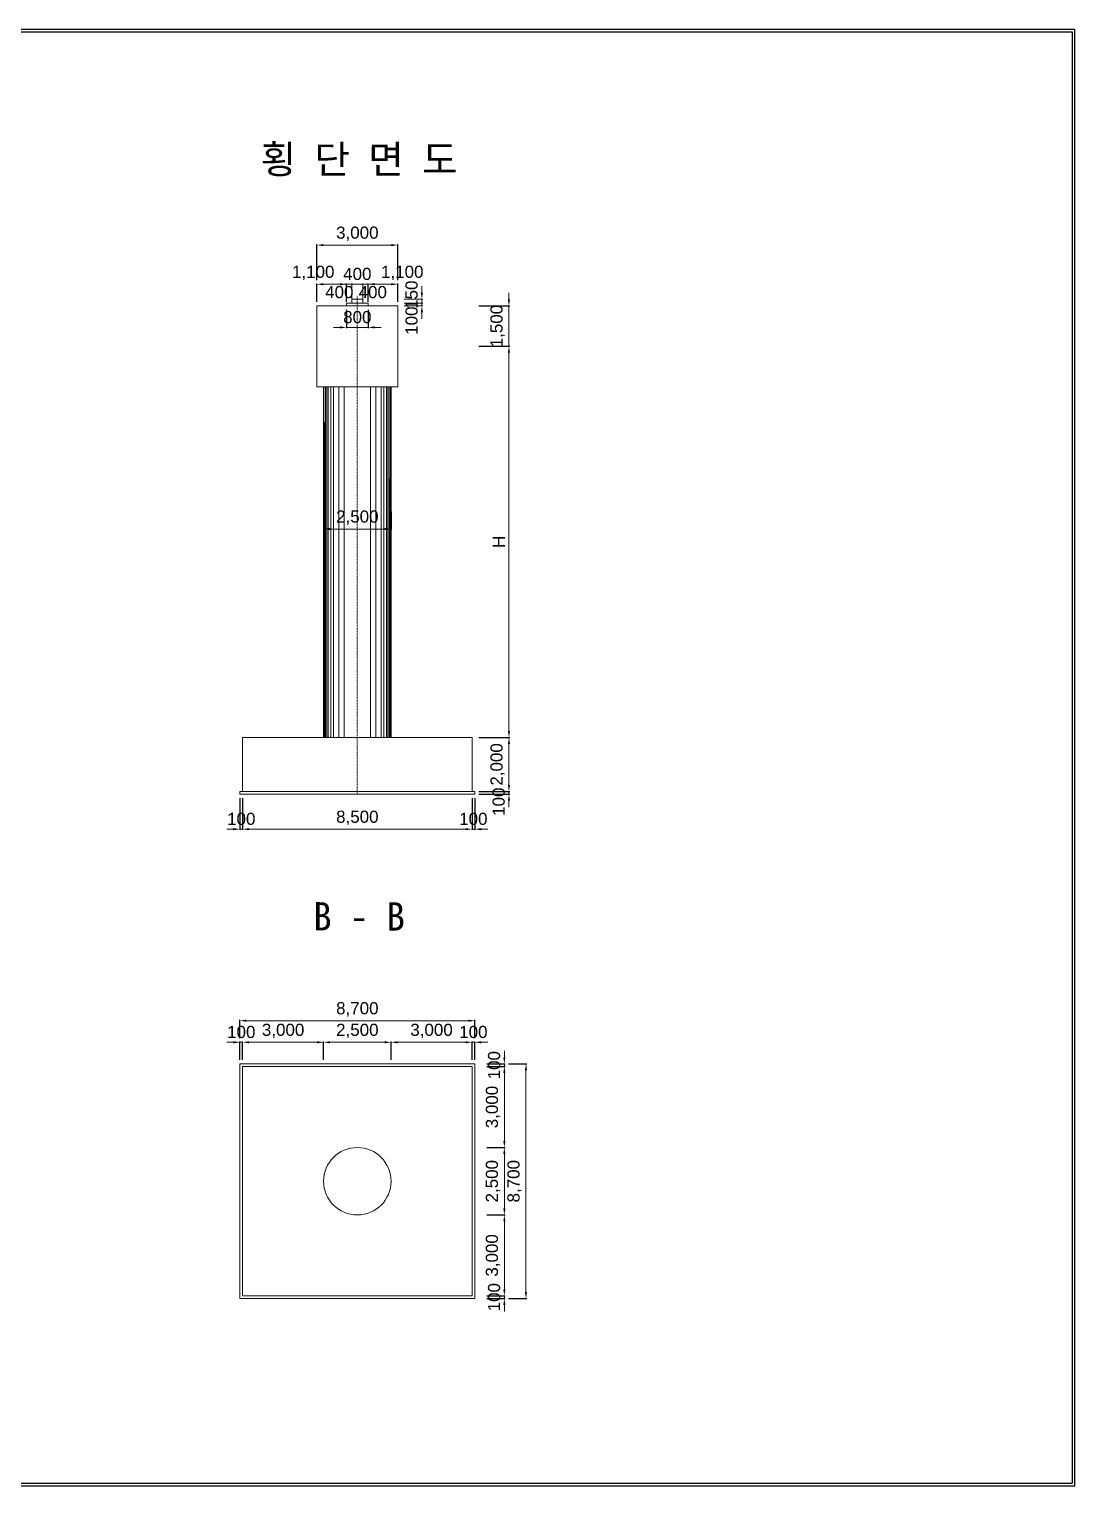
# Model space of a CAD drawing. Header units: metres. Extents: x 203254 to 280754, y 162515 to 216515.
# Drawn here: x 242004 to 280754, y 162515 to 216515 of the extents above; entities that cross this region are included whole.
import ezdxf
from ezdxf.enums import TextEntityAlignment as Align

# ---------------------------------------------------------------- set-up
doc = ezdxf.new("R2010")
doc.units = ezdxf.units.M
doc.header["$MEASUREMENT"] = 0
doc.linetypes.add('DGN Style 3', pattern=[0.059074, 0.042196, -0.016878])
doc.layers.get('Defpoints').update_dxf_attribs({"lineweight": 0})
for name, color, linetype, lineweight in [('A-DIM01', 1, 'Continuous', 0), ('Adojoint Line', 1, 'Continuous', 0), ('Concrete', 4, 'Continuous', 0), ('Shoe', 5, 'Continuous', 0), ('Text', 3, 'Continuous', 0)]:
    doc.layers.add(name, color=color, linetype=linetype, lineweight=lineweight)
doc.styles.get("Standard").update_dxf_attribs({"font": '', "height": 5})
doc.styles.add('style2', font='arial.ttf')
doc.styles.add('돋움', font='')
doc.styles.get('Standard').set_extended_font_data('GulimChe')
doc.styles.get('돋움').set_extended_font_data('Dotum')
doc.dimstyles.new('DIM01', dxfattribs={"dimtxt": 3.5, "dimasz": 0.8, "dimexe": 2, "dimexo": 10, "dimgap": 1.25, "dimtad": 1, "dimdec": 0, "dimzin": 0, "dimtxsty": '돋움', "dimcen": 0.09, "dimclrd": 1, "dimclre": 1, "dimclrt": 256, "dimadec": 0, "dimazin": 0, "dimtfac": 0.072, "dimtdec": 0, "dimtix": 1, "dimtmove": 2, "dimatfit": 3, "dimfxl": 1, "dimtolj": 1, "dimtzin": 0, "dimlwd": -1, "dimarcsym": 0})

# ---------------------------------------------------------------- blocks, each defined once
blk = doc.blocks.new('*D160')
at = {"layer": 'A-DIM01', "color": 1, "lineweight": -2}
for p, q in [((252665, 206408), (252665, 207089)), ((253765, 206408), (253765, 207089))]:
    blk.add_line(p, q, dxfattribs=at)
at = {"layer": 'A-DIM01', "color": 1}
blk.add_line((253525, 207059), (252905, 207059), dxfattribs=at)
for points in [[(252905, 207099), (252905, 207019), (252665, 207059)], [(253525, 207099), (253525, 207019), (253765, 207059)]]:
    blk.add_solid(points, dxfattribs=at)
at = {"layer": 'Defpoints', "color": 0}
for p in [(252665, 207059), (252665, 206258), (253765, 206258)]:
    blk.add_point(p, dxfattribs=at)
at = {"layer": 'A-DIM01', "color": 7, "insert": (252530, 207479), "char_height": 450, "attachment_point": 5, "style": 'style2'}
blk.add_mtext('\\A1;1,100', dxfattribs=at)
blk = doc.blocks.new('*D162')
at = {"layer": 'A-DIM01', "color": 1, "lineweight": -2}
for p, q in [((252665, 207209), (252665, 208539)), ((255665, 207210), (255665, 208539))]:
    blk.add_line(p, q, dxfattribs=at)
at = {"layer": 'A-DIM01', "color": 1}
blk.add_line((255425, 208509), (252905, 208509), dxfattribs=at)
for points in [[(252905, 208549), (252905, 208469), (252665, 208509)], [(255425, 208549), (255425, 208469), (255665, 208509)]]:
    blk.add_solid(points, dxfattribs=at)
at = {"layer": 'Defpoints', "color": 0}
for p in [(252665, 208509), (252665, 207059), (255665, 207060)]:
    blk.add_point(p, dxfattribs=at)
at = {"layer": 'A-DIM01', "color": 7, "insert": (254165, 208930), "char_height": 450, "attachment_point": 5, "style": 'style2'}
blk.add_mtext('\\A1;3,000', dxfattribs=at)
blk = doc.blocks.new('*D164')
at = {"layer": 'A-DIM01', "color": 1, "lineweight": -2}
for p, q in [((253765, 206108), (253765, 205428)), ((254565, 206108), (254565, 205428))]:
    blk.add_line(p, q, dxfattribs=at)
at = {"layer": 'A-DIM01', "color": 1}
for p, q in [((253525, 205458), (253285, 205458)), ((253765, 205458), (254565, 205458)), ((254805, 205458), (255045, 205458))]:
    blk.add_line(p, q, dxfattribs=at)
for points in [[(253525, 205498), (253525, 205418), (253765, 205458)], [(254805, 205498), (254805, 205418), (254565, 205458)]]:
    blk.add_solid(points, dxfattribs=at)
at = {"layer": 'Defpoints', "color": 0}
for p in [(253765, 206258), (254565, 206258), (254565, 205458)]:
    blk.add_point(p, dxfattribs=at)
at = {"layer": 'A-DIM01', "color": 7, "insert": (254165, 205838), "char_height": 450, "attachment_point": 5, "style": 'style2'}
blk.add_mtext('\\A1;800', dxfattribs=at)
blk = doc.blocks.new('*D166')
at = {"layer": 'A-DIM01', "color": 1, "lineweight": -2}
for p, q in [((254565, 206408), (254565, 207089)), ((255665, 206408), (255665, 207089))]:
    blk.add_line(p, q, dxfattribs=at)
at = {"layer": 'A-DIM01', "color": 1}
blk.add_line((255425, 207059), (254805, 207059), dxfattribs=at)
for points in [[(254805, 207099), (254805, 207019), (254565, 207059)], [(255425, 207099), (255425, 207019), (255665, 207059)]]:
    blk.add_solid(points, dxfattribs=at)
at = {"layer": 'Defpoints', "color": 0}
for p in [(254565, 207059), (254565, 206258), (255665, 206258)]:
    blk.add_point(p, dxfattribs=at)
at = {"layer": 'A-DIM01', "color": 7, "insert": (255830, 207479), "char_height": 450, "attachment_point": 5, "style": 'style2'}
blk.add_mtext('\\A1;1,100', dxfattribs=at)
blk = doc.blocks.new('*D168')
at = {"layer": 'A-DIM01', "color": 1, "lineweight": -2}
for p, q in [((252915, 198636), (252915, 197955)), ((255415, 198636), (255415, 197955))]:
    blk.add_line(p, q, dxfattribs=at)
at = {"layer": 'A-DIM01', "color": 1}
blk.add_line((253155, 197985), (255175, 197985), dxfattribs=at)
for points in [[(253155, 198025), (253155, 197945), (252915, 197985)], [(255175, 198025), (255175, 197945), (255415, 197985)]]:
    blk.add_solid(points, dxfattribs=at)
at = {"layer": 'Defpoints', "color": 0}
for p in [(252915, 198786), (255415, 198786), (255415, 197985)]:
    blk.add_point(p, dxfattribs=at)
at = {"layer": 'A-DIM01', "color": 7, "insert": (254165, 198406), "char_height": 450, "attachment_point": 5, "style": 'style2'}
blk.add_mtext('\\A1;2,500', dxfattribs=at)
blk = doc.blocks.new('*D170')
at = {"layer": 'A-DIM01', "color": 1}
for p, q in [((259783, 206498), (259783, 206738)), ((259783, 204758), (259783, 206258)), ((259783, 204518), (259783, 204278))]:
    blk.add_line(p, q, dxfattribs=at)
at = {"layer": 'A-DIM01', "color": 1, "lineweight": -2}
for p, q in [((258665, 206258), (259813, 206258)), ((258665, 204758), (259813, 204758))]:
    blk.add_line(p, q, dxfattribs=at)
at = {"layer": 'A-DIM01', "color": 1}
for points in [[(259743, 206498), (259823, 206498), (259783, 206258)], [(259743, 204518), (259823, 204518), (259783, 204758)]]:
    blk.add_solid(points, dxfattribs=at)
at = {"layer": 'Defpoints', "color": 0}
for p in [(258515, 206258), (259783, 206258), (258515, 204758)]:
    blk.add_point(p, dxfattribs=at)
at = {"layer": 'A-DIM01', "color": 7, "insert": (259363, 205508), "char_height": 450, "attachment_point": 5, "rotation": 90, "style": 'style2'}
blk.add_mtext('\\A1;1,500', dxfattribs=at)
blk = doc.blocks.new('*D172')
at = {"layer": 'A-DIM01', "color": 1, "lineweight": -2}
for p, q in [((259133, 204758), (259814, 204758)), ((258665, 190258), (259814, 190258))]:
    blk.add_line(p, q, dxfattribs=at)
at = {"layer": 'A-DIM01', "color": 1}
blk.add_line((259784, 190498), (259784, 204518), dxfattribs=at)
for points in [[(259744, 204518), (259824, 204518), (259784, 204758)], [(259744, 190498), (259824, 190498), (259784, 190258)]]:
    blk.add_solid(points, dxfattribs=at)
at = {"layer": 'Defpoints', "color": 0}
for p in [(258983, 204758), (259784, 204758), (258515, 190258)]:
    blk.add_point(p, dxfattribs=at)
at = {"layer": 'A-DIM01', "color": 7, "insert": (259409, 197508), "char_height": 450, "attachment_point": 5, "rotation": 90, "style": 'style2'}
blk.add_mtext('\\A1;H', dxfattribs=at)
blk = doc.blocks.new('*D174')
at = {"layer": 'A-DIM01', "color": 1, "lineweight": -2}
for p, q in [((258665, 190258), (259814, 190258)), ((258665, 188258), (259814, 188258))]:
    blk.add_line(p, q, dxfattribs=at)
at = {"layer": 'A-DIM01', "color": 1}
blk.add_line((259784, 188498), (259784, 190018), dxfattribs=at)
for points in [[(259744, 190018), (259824, 190018), (259784, 190258)], [(259744, 188498), (259824, 188498), (259784, 188258)]]:
    blk.add_solid(points, dxfattribs=at)
at = {"layer": 'Defpoints', "color": 0}
for p in [(258515, 190258), (259784, 190258), (258515, 188258)]:
    blk.add_point(p, dxfattribs=at)
at = {"layer": 'A-DIM01', "color": 7, "insert": (259364, 189258), "char_height": 450, "attachment_point": 5, "rotation": 90, "style": 'style2'}
blk.add_mtext('\\A1;2,000', dxfattribs=at)
blk = doc.blocks.new('*D176')
at = {"layer": 'A-DIM01', "color": 1}
for p, q in [((259784, 188498), (259784, 188738)), ((259784, 188158), (259784, 188258)), ((259784, 187918), (259784, 187678))]:
    blk.add_line(p, q, dxfattribs=at)
at = {"layer": 'A-DIM01', "color": 1, "lineweight": -2}
for p, q in [((258665, 188258), (259814, 188258)), ((258665, 188158), (259814, 188158))]:
    blk.add_line(p, q, dxfattribs=at)
at = {"layer": 'A-DIM01', "color": 1}
for points in [[(259744, 188498), (259824, 188498), (259784, 188258)], [(259744, 187918), (259824, 187918), (259784, 188158)]]:
    blk.add_solid(points, dxfattribs=at)
at = {"layer": 'Defpoints', "color": 0}
for p in [(258515, 188258), (258515, 188158), (259784, 188258)]:
    blk.add_point(p, dxfattribs=at)
at = {"layer": 'A-DIM01', "color": 7, "insert": (259404, 187876), "char_height": 450, "attachment_point": 5, "rotation": 90, "style": 'style2'}
blk.add_mtext('\\A1;100', dxfattribs=at)
blk = doc.blocks.new('*D178')
at = {"layer": 'A-DIM01', "color": 1, "lineweight": -2}
for p, q in [((249815, 188008), (249815, 186828)), ((249915, 188008), (249915, 186828))]:
    blk.add_line(p, q, dxfattribs=at)
at = {"layer": 'A-DIM01', "color": 1}
for p, q in [((249575, 186858), (249335, 186858)), ((249815, 186858), (249915, 186858)), ((250155, 186858), (250395, 186858))]:
    blk.add_line(p, q, dxfattribs=at)
for points in [[(249575, 186898), (249575, 186818), (249815, 186858)], [(250155, 186898), (250155, 186818), (249915, 186858)]]:
    blk.add_solid(points, dxfattribs=at)
at = {"layer": 'Defpoints', "color": 0}
for p in [(249815, 188158), (249915, 188158), (249915, 186858)]:
    blk.add_point(p, dxfattribs=at)
at = {"layer": 'A-DIM01', "color": 7, "insert": (249865, 187238), "char_height": 450, "attachment_point": 5, "style": 'style2'}
blk.add_mtext('\\A1;100', dxfattribs=at)
blk = doc.blocks.new('*D180')
at = {"layer": 'A-DIM01', "color": 1, "lineweight": -2}
for p, q in [((258415, 188008), (258415, 186828)), ((258515, 188008), (258515, 186828))]:
    blk.add_line(p, q, dxfattribs=at)
at = {"layer": 'A-DIM01', "color": 1}
for p, q in [((258175, 186858), (257935, 186858)), ((258415, 186858), (258515, 186858)), ((258755, 186858), (258995, 186858))]:
    blk.add_line(p, q, dxfattribs=at)
for points in [[(258175, 186898), (258175, 186818), (258415, 186858)], [(258755, 186898), (258755, 186818), (258515, 186858)]]:
    blk.add_solid(points, dxfattribs=at)
at = {"layer": 'Defpoints', "color": 0}
for p in [(258415, 188158), (258515, 188158), (258515, 186858)]:
    blk.add_point(p, dxfattribs=at)
at = {"layer": 'A-DIM01', "color": 7, "insert": (258465, 187238), "char_height": 450, "attachment_point": 5, "style": 'style2'}
blk.add_mtext('\\A1;100', dxfattribs=at)
blk = doc.blocks.new('*D182')
at = {"layer": 'A-DIM01', "color": 1, "lineweight": -2}
for p, q in [((249915, 188008), (249915, 186828)), ((258415, 188008), (258415, 186828))]:
    blk.add_line(p, q, dxfattribs=at)
at = {"layer": 'A-DIM01', "color": 1}
blk.add_line((250155, 186858), (258175, 186858), dxfattribs=at)
for points in [[(250155, 186898), (250155, 186818), (249915, 186858)], [(258175, 186898), (258175, 186818), (258415, 186858)]]:
    blk.add_solid(points, dxfattribs=at)
at = {"layer": 'Defpoints', "color": 0}
for p in [(249915, 188158), (258415, 188158), (258415, 186858)]:
    blk.add_point(p, dxfattribs=at)
at = {"layer": 'A-DIM01', "color": 7, "insert": (254165, 187278), "char_height": 450, "attachment_point": 5, "style": 'style2'}
blk.add_mtext('\\A1;8,500', dxfattribs=at)
blk = doc.blocks.new('*D208')
at = {"layer": 'A-DIM01', "color": 1}
for p, q in [((249575, 178959), (249335, 178959)), ((249915, 178959), (249815, 178959)), ((250155, 178959), (250395, 178959))]:
    blk.add_line(p, q, dxfattribs=at)
at = {"layer": 'A-DIM01', "color": 1, "lineweight": -2}
for p, q in [((249815, 178308), (249815, 178989)), ((249915, 178309), (249915, 178989))]:
    blk.add_line(p, q, dxfattribs=at)
at = {"layer": 'A-DIM01', "color": 1}
for points in [[(249575, 178999), (249575, 178919), (249815, 178959)], [(250155, 178999), (250155, 178919), (249915, 178959)]]:
    blk.add_solid(points, dxfattribs=at)
at = {"layer": 'Defpoints', "color": 0}
for p in [(249815, 178959), (249815, 178158), (249915, 178159)]:
    blk.add_point(p, dxfattribs=at)
at = {"layer": 'A-DIM01', "color": 7, "insert": (249865, 179338), "char_height": 450, "attachment_point": 5, "style": 'style2'}
blk.add_mtext('\\A1;100', dxfattribs=at)
blk = doc.blocks.new('*D210')
at = {"layer": 'A-DIM01', "color": 1}
for p, q in [((258175, 178958), (257935, 178958)), ((258515, 178958), (258415, 178958)), ((258755, 178958), (258995, 178958))]:
    blk.add_line(p, q, dxfattribs=at)
at = {"layer": 'A-DIM01', "color": 1, "lineweight": -2}
for p, q in [((258415, 178308), (258415, 178988)), ((258515, 178308), (258515, 178988))]:
    blk.add_line(p, q, dxfattribs=at)
at = {"layer": 'A-DIM01', "color": 1}
for points in [[(258175, 178998), (258175, 178918), (258415, 178958)], [(258755, 178998), (258755, 178918), (258515, 178958)]]:
    blk.add_solid(points, dxfattribs=at)
at = {"layer": 'Defpoints', "color": 0}
for p in [(258415, 178958), (258415, 178158), (258515, 178158)]:
    blk.add_point(p, dxfattribs=at)
at = {"layer": 'A-DIM01', "color": 7, "insert": (258465, 179338), "char_height": 450, "attachment_point": 5, "style": 'style2'}
blk.add_mtext('\\A1;100', dxfattribs=at)
blk = doc.blocks.new('*D212')
at = {"layer": 'A-DIM01', "color": 1, "lineweight": -2}
for p, q in [((249915, 178309), (249915, 178989)), ((252915, 178308), (252915, 178989))]:
    blk.add_line(p, q, dxfattribs=at)
at = {"layer": 'A-DIM01', "color": 1}
blk.add_line((252675, 178959), (250155, 178959), dxfattribs=at)
for points in [[(250155, 178999), (250155, 178919), (249915, 178959)], [(252675, 178999), (252675, 178919), (252915, 178959)]]:
    blk.add_solid(points, dxfattribs=at)
at = {"layer": 'Defpoints', "color": 0}
for p in [(249915, 178959), (249915, 178159), (252915, 178158)]:
    blk.add_point(p, dxfattribs=at)
at = {"layer": 'A-DIM01', "color": 7, "insert": (251415, 179380), "char_height": 450, "attachment_point": 5, "style": 'style2'}
blk.add_mtext('\\A1;3,000', dxfattribs=at)
blk = doc.blocks.new('*D214')
at = {"layer": 'A-DIM01', "color": 1, "lineweight": -2}
for p, q in [((249815, 179109), (249815, 179789)), ((258515, 179108), (258515, 179789))]:
    blk.add_line(p, q, dxfattribs=at)
at = {"layer": 'A-DIM01', "color": 1}
blk.add_line((258275, 179759), (250055, 179759), dxfattribs=at)
for points in [[(250055, 179799), (250055, 179719), (249815, 179759)], [(258275, 179799), (258275, 179719), (258515, 179759)]]:
    blk.add_solid(points, dxfattribs=at)
at = {"layer": 'Defpoints', "color": 0}
for p in [(249815, 179759), (249815, 178959), (258515, 178958)]:
    blk.add_point(p, dxfattribs=at)
at = {"layer": 'A-DIM01', "color": 7, "insert": (254165, 180180), "char_height": 450, "attachment_point": 5, "style": 'style2'}
blk.add_mtext('\\A1;8,700', dxfattribs=at)
blk = doc.blocks.new('*D216')
at = {"layer": 'A-DIM01', "color": 1, "lineweight": -2}
for p, q in [((252915, 178308), (252915, 178989)), ((255415, 178308), (255415, 178989))]:
    blk.add_line(p, q, dxfattribs=at)
at = {"layer": 'A-DIM01', "color": 1}
blk.add_line((255175, 178959), (253155, 178959), dxfattribs=at)
for points in [[(253155, 178999), (253155, 178919), (252915, 178959)], [(255175, 178999), (255175, 178919), (255415, 178959)]]:
    blk.add_solid(points, dxfattribs=at)
at = {"layer": 'Defpoints', "color": 0}
for p in [(252915, 178959), (252915, 178158), (255415, 178158)]:
    blk.add_point(p, dxfattribs=at)
at = {"layer": 'A-DIM01', "color": 7, "insert": (254165, 179379), "char_height": 450, "attachment_point": 5, "style": 'style2'}
blk.add_mtext('\\A1;2,500', dxfattribs=at)
blk = doc.blocks.new('*D218')
at = {"layer": 'A-DIM01', "color": 1, "lineweight": -2}
for p, q in [((255415, 178308), (255415, 178989)), ((258415, 178308), (258415, 178989))]:
    blk.add_line(p, q, dxfattribs=at)
at = {"layer": 'A-DIM01', "color": 1}
blk.add_line((258175, 178959), (255655, 178959), dxfattribs=at)
for points in [[(255655, 178999), (255655, 178919), (255415, 178959)], [(258175, 178999), (258175, 178919), (258415, 178959)]]:
    blk.add_solid(points, dxfattribs=at)
at = {"layer": 'Defpoints', "color": 0}
for p in [(255415, 178959), (255415, 178158), (258415, 178158)]:
    blk.add_point(p, dxfattribs=at)
at = {"layer": 'A-DIM01', "color": 7, "insert": (256915, 179379), "char_height": 450, "attachment_point": 5, "style": 'style2'}
blk.add_mtext('\\A1;3,000', dxfattribs=at)
blk = doc.blocks.new('*D220')
at = {"layer": 'A-DIM01', "color": 1}
for p, q in [((259614, 178398), (259614, 178638)), ((259614, 178058), (259614, 178158)), ((259614, 177818), (259614, 177578))]:
    blk.add_line(p, q, dxfattribs=at)
at = {"layer": 'A-DIM01', "color": 1, "lineweight": -2}
for p, q in [((258963, 178158), (259644, 178158)), ((258964, 178058), (259644, 178058))]:
    blk.add_line(p, q, dxfattribs=at)
at = {"layer": 'A-DIM01', "color": 1}
for points in [[(259574, 178398), (259654, 178398), (259614, 178158)], [(259574, 177818), (259654, 177818), (259614, 178058)]]:
    blk.add_solid(points, dxfattribs=at)
at = {"layer": 'Defpoints', "color": 0}
for p in [(258813, 178158), (258814, 178058), (259614, 178158)]:
    blk.add_point(p, dxfattribs=at)
at = {"layer": 'A-DIM01', "color": 7, "insert": (259234, 178108), "char_height": 450, "attachment_point": 5, "rotation": 90, "style": 'style2'}
blk.add_mtext('\\A1;100', dxfattribs=at)
blk = doc.blocks.new('*D222')
at = {"layer": 'A-DIM01', "color": 1}
for p, q in [((259613, 169798), (259613, 170038)), ((259613, 169458), (259613, 169558)), ((259613, 169218), (259613, 168978))]:
    blk.add_line(p, q, dxfattribs=at)
at = {"layer": 'A-DIM01', "color": 1, "lineweight": -2}
for p, q in [((258963, 169558), (259643, 169558)), ((258963, 169458), (259643, 169458))]:
    blk.add_line(p, q, dxfattribs=at)
at = {"layer": 'A-DIM01', "color": 1}
for points in [[(259573, 169798), (259653, 169798), (259613, 169558)], [(259573, 169218), (259653, 169218), (259613, 169458)]]:
    blk.add_solid(points, dxfattribs=at)
at = {"layer": 'Defpoints', "color": 0}
for p in [(258813, 169558), (258813, 169458), (259613, 169558)]:
    blk.add_point(p, dxfattribs=at)
at = {"layer": 'A-DIM01', "color": 7, "insert": (259234, 169508), "char_height": 450, "attachment_point": 5, "rotation": 90, "style": 'style2'}
blk.add_mtext('\\A1;100', dxfattribs=at)
blk = doc.blocks.new('*D224')
at = {"layer": 'A-DIM01', "color": 1, "lineweight": -2}
for p, q in [((258964, 178058), (259644, 178058)), ((258963, 175058), (259644, 175058))]:
    blk.add_line(p, q, dxfattribs=at)
at = {"layer": 'A-DIM01', "color": 1}
blk.add_line((259614, 175298), (259614, 177818), dxfattribs=at)
for points in [[(259574, 177818), (259654, 177818), (259614, 178058)], [(259574, 175298), (259654, 175298), (259614, 175058)]]:
    blk.add_solid(points, dxfattribs=at)
at = {"layer": 'Defpoints', "color": 0}
for p in [(258814, 178058), (259614, 178058), (258813, 175058)]:
    blk.add_point(p, dxfattribs=at)
at = {"layer": 'A-DIM01', "color": 7, "insert": (259194, 176558), "char_height": 450, "attachment_point": 5, "rotation": 90, "style": 'style2'}
blk.add_mtext('\\A1;3,000', dxfattribs=at)
blk = doc.blocks.new('*D226')
at = {"layer": 'A-DIM01', "color": 1, "lineweight": -2}
for p, q in [((259764, 178158), (260444, 178158)), ((259763, 169458), (260444, 169458))]:
    blk.add_line(p, q, dxfattribs=at)
at = {"layer": 'A-DIM01', "color": 1}
blk.add_line((260414, 169698), (260414, 177918), dxfattribs=at)
for points in [[(260374, 177918), (260454, 177918), (260414, 178158)], [(260374, 169698), (260454, 169698), (260414, 169458)]]:
    blk.add_solid(points, dxfattribs=at)
at = {"layer": 'Defpoints', "color": 0}
for p in [(259614, 178158), (260414, 178158), (259613, 169458)]:
    blk.add_point(p, dxfattribs=at)
at = {"layer": 'A-DIM01', "color": 7, "insert": (259994, 173808), "char_height": 450, "attachment_point": 5, "rotation": 90, "style": 'style2'}
blk.add_mtext('\\A1;8,700', dxfattribs=at)
blk = doc.blocks.new('*D228')
at = {"layer": 'A-DIM01', "color": 1, "lineweight": -2}
for p, q in [((258963, 175058), (259644, 175058)), ((258963, 172558), (259644, 172558))]:
    blk.add_line(p, q, dxfattribs=at)
at = {"layer": 'A-DIM01', "color": 1}
blk.add_line((259614, 172798), (259614, 174818), dxfattribs=at)
for points in [[(259574, 174818), (259654, 174818), (259614, 175058)], [(259574, 172798), (259654, 172798), (259614, 172558)]]:
    blk.add_solid(points, dxfattribs=at)
at = {"layer": 'Defpoints', "color": 0}
for p in [(258813, 175058), (259614, 175058), (258813, 172558)]:
    blk.add_point(p, dxfattribs=at)
at = {"layer": 'A-DIM01', "color": 7, "insert": (259193, 173808), "char_height": 450, "attachment_point": 5, "rotation": 90, "style": 'style2'}
blk.add_mtext('\\A1;2,500', dxfattribs=at)
blk = doc.blocks.new('*D230')
at = {"layer": 'A-DIM01', "color": 1, "lineweight": -2}
for p, q in [((258963, 172558), (259644, 172558)), ((258963, 169558), (259644, 169558))]:
    blk.add_line(p, q, dxfattribs=at)
at = {"layer": 'A-DIM01', "color": 1}
blk.add_line((259614, 169798), (259614, 172318), dxfattribs=at)
for points in [[(259574, 172318), (259654, 172318), (259614, 172558)], [(259574, 169798), (259654, 169798), (259614, 169558)]]:
    blk.add_solid(points, dxfattribs=at)
at = {"layer": 'Defpoints', "color": 0}
for p in [(258813, 172558), (259614, 172558), (258813, 169558)]:
    blk.add_point(p, dxfattribs=at)
at = {"layer": 'A-DIM01', "color": 7, "insert": (259193, 171058), "char_height": 450, "attachment_point": 5, "rotation": 90, "style": 'style2'}
blk.add_mtext('\\A1;3,000', dxfattribs=at)

msp = doc.modelspace()

# ---------------------------------------------------------------- linework, layer by layer
for p, q in [((203253.84138, 216515.13643), (280753.84138, 216515.13643)), ((203353.84138, 216415.13643), (280653.84138, 216415.13643)), ((280653.84138, 216415.13643), (280653.84138, 162615.13643)), ((280753.84138, 162515.13643), (280753.84138, 216515.13643)), ((203353.84138, 162615.13643), (280653.84138, 162615.13643)), ((203253.84138, 162515.13643), (280753.84138, 162515.13643))]:
    msp.add_line(p, q)
at = {"layer": 'A-DIM01', "color": 1}
for p, q in [((253724.82879, 207058.65245), (253484.82879, 207058.65245)), ((254564.82879, 207058.65245), (253764.82879, 207058.65245)), ((253964.82879, 206508.02431), (253964.82879, 207088.65245)), ((254364.82879, 206508.02431), (254364.82879, 207088.65245)), ((254604.82879, 207058.65245), (254844.82879, 207058.65245)), ((256556.81896, 206748.02431), (256556.81896, 206988.02431)), ((256556.81896, 206598.02431), (256556.81896, 206838.02431)), ((255906.69082, 206508.02431), (256586.81896, 206508.02431)), ((255906.69082, 206358.02431), (256586.81896, 206358.02431)), ((255906.69082, 206358.02431), (256586.81896, 206358.02431)), ((256556.81896, 206358.02431), (256556.81896, 206508.02431)), ((256556.81896, 206258.02431), (256556.81896, 206358.02431)), ((255906.69082, 206258.02431), (256586.81896, 206258.02431)), ((256556.81896, 206118.02431), (256556.81896, 205878.02431)), ((256556.81896, 206018.02431), (256556.81896, 205778.02431))]:
    msp.add_line(p, q, dxfattribs=at)
at = {"layer": 'A-DIM01', "color": 1, "extrusion": (0, 0, -1)}
for points in [[(-254084.82879, 207078.65245), (-254084.82879, 207038.65245), (-253964.82879, 207058.65245)], [(-254244.82879, 207078.65245), (-254244.82879, 207038.65245), (-254364.82879, 207058.65245)], [(-256516.81896, 206748.02431), (-256596.81896, 206748.02431), (-256556.81896, 206508.02431)], [(-256516.81896, 206018.02431), (-256596.81896, 206018.02431), (-256556.81896, 206258.02431)]]:
    msp.add_solid(points, dxfattribs=at)
at = {"layer": 'Adojoint Line', "linetype": 'DGN Style 3', "lineweight": 0}
msp.add_line((254164.82879, 188158.02431), (254164.82879, 206608.02431), dxfattribs=at)
at = {"layer": 'Concrete', "linetype": 'Continuous', "lineweight": 0}
for p, q in [((255663.82879, 206258.02431), (252665.82879, 206258.02431)), ((255663.82879, 206258.02431), (255664.82879, 206258.02431)), ((255664.82879, 206256.02431), (255664.82879, 204548.61519)), ((255664.82879, 204548.61519), (255664.82879, 203258.02431)), ((252914.82879, 203258.02431), (255414.82879, 203258.02431)), ((252919.82879, 203258.02431), (252919.82879, 196655.22434)), ((252924.82879, 196653.76803), (252924.82879, 203258.02431)), ((252929.82879, 203258.02431), (252929.82879, 196806.81326)), ((252979.82879, 203258.02431), (252979.82879, 196617.37662)), ((253029.82879, 190258.02431), (253029.82879, 203258.02431)), ((253079.82879, 203258.02431), (253079.82879, 195942.0067)), ((253179.82879, 190258.02431), (253179.82879, 203258.02431)), ((253279.82879, 203258.02431), (253279.82879, 196425.41325)), ((253479.82879, 190258.02431), (253479.82879, 203258.02431)), ((253679.82879, 203258.02431), (253679.82879, 196372.25192)), ((254649.82879, 203258.02431), (254649.82879, 196372.25192)), ((254849.82879, 190258.02431), (254849.82879, 203258.02431)), ((255049.82879, 203258.02431), (255049.82879, 196425.41325)), ((255149.82879, 190258.02431), (255149.82879, 203258.02431)), ((255249.82879, 203258.02431), (255249.82879, 195942.0067)), ((255299.82879, 190258.02431), (255299.82879, 203258.02431)), ((255349.82879, 203258.02431), (255349.82879, 196617.37662)), ((255399.82879, 203258.02431), (255399.82879, 196806.81326)), ((255404.82879, 196653.76803), (255404.82879, 203258.02431)), ((255409.82879, 203258.02431), (255409.82879, 196655.22434)), ((255663.82879, 203258.02431), (255664.82879, 203258.02431)), ((255664.82879, 203258.02431), (255666.82879, 203258.02431)), ((252954.82879, 199873.34254), (252954.82879, 201945.93568)), ((252954.82879, 195728.15626), (252954.82879, 199873.34254)), ((255374.82879, 195728.15626), (255374.82879, 199873.34254)), ((252919.82879, 196655.22434), (252919.82879, 193355.28131)), ((252924.82879, 190258.02431), (252924.82879, 196653.76803)), ((252929.82879, 196806.81326), (252929.82879, 193064.57605)), ((252979.82879, 196617.37662), (252979.82879, 190258.02431)), ((255349.82879, 196617.37662), (255349.82879, 190258.02431)), ((255399.82879, 196806.81326), (255399.82879, 193064.57605)), ((255404.82879, 190258.02431), (255404.82879, 196653.76803)), ((255409.82879, 196655.22434), (255409.82879, 193355.28131)), ((253279.82879, 196425.41325), (253279.82879, 193014.72458)), ((253679.82879, 196372.25192), (253679.82879, 190258.02431)), ((254649.82879, 196372.25192), (254649.82879, 190258.02431)), ((255049.82879, 196425.41325), (255049.82879, 193014.72458)), ((252954.82879, 192300.11555), (252954.82879, 195728.15626)), ((253079.82879, 195942.0067), (253079.82879, 190258.02431)), ((255249.82879, 195942.0067), (255249.82879, 190258.02431)), ((255374.82879, 192300.11555), (255374.82879, 195728.15626)), ((252919.82879, 193355.28131), (252919.82879, 191705.30979)), ((255409.82879, 193355.28131), (255409.82879, 191705.30979)), ((252929.82879, 193064.57605), (252929.82879, 191274.9655)), ((253279.82879, 193014.72458), (253279.82879, 190258.02431)), ((255049.82879, 193014.72458), (255049.82879, 190258.02431)), ((255399.82879, 193064.57605), (255399.82879, 191274.9655)), ((252954.82879, 190868.73399), (252954.82879, 192300.11555)), ((255374.82879, 190868.73399), (255374.82879, 192300.11555)), ((252919.82879, 191705.30979), (252919.82879, 190880.32404)), ((255409.82879, 191705.30979), (255409.82879, 190880.32404)), ((252929.82879, 191274.9655), (252929.82879, 190460.69179)), ((255399.82879, 191274.9655), (255399.82879, 190460.69179)), ((252919.82879, 190880.32404), (252919.82879, 190258.02431)), ((252954.82879, 190265.25603), (252954.82879, 190868.73399)), ((255374.82879, 190265.25603), (255374.82879, 190868.73399)), ((255409.82879, 190880.32404), (255409.82879, 190258.02431)), ((252929.82879, 190460.69179), (252929.82879, 190279.66202)), ((252929.82879, 190279.66202), (252929.82879, 190258.02431)), ((252954.82879, 190265.25603), (252954.82879, 190258.02431)), ((255374.82879, 190265.25603), (255374.82879, 190258.02431)), ((255399.82879, 190460.69179), (255399.82879, 190279.66202)), ((255399.82879, 190279.66202), (255399.82879, 190258.02431))]:
    msp.add_line(p, q, dxfattribs=at)
at = {"layer": 'Concrete'}
for p, q in [((254564.82879, 206258.02431), (253764.82879, 206258.02431)), ((258514.82879, 188258.02431), (249814.82879, 188258.02431)), ((249814.82879, 188258.02431), (249814.82879, 188158.02431)), ((249814.82879, 188158.02431), (258514.82879, 188158.02431)), ((258514.82879, 188158.02431), (258514.82879, 188258.02431)), ((249814.82879, 178158.02431), (258514.82879, 178158.02431)), ((249814.82879, 169458.02431), (249814.82879, 178158.02431)), ((249914.82879, 178058.02431), (258414.82879, 178058.02431)), ((249914.82879, 169558.02431), (249914.82879, 178058.02431)), ((258414.82879, 178058.02431), (258414.82879, 169558.02431)), ((258514.82879, 178158.02431), (258514.82879, 169458.02431)), ((258514.82879, 169458.02431), (249814.82879, 169458.02431)), ((258414.82879, 169558.02431), (249914.82879, 169558.02431))]:
    msp.add_line(p, q, dxfattribs=at)
at = {"layer": 'Concrete', "linetype": 'Continuous', "lineweight": 0, "flags": 128}
for points in [[(252665.82879, 206258.02431), (252664.82879, 206258.02431), (252664.82879, 206257.02431)], [(252664.82879, 206257.02431), (252664.82879, 203259.02431)], [(252665.82879, 206258.02431), (255663.82879, 206258.02431)], [(255664.82879, 206256.02431), (255664.82879, 206258.02431)], [(252665.82879, 203258.02431), (252664.82879, 203258.02431), (252664.82879, 203259.02431)], [(252665.82879, 203258.02431), (254164.82879, 203258.02431), (255663.82879, 203258.02431)], [(252914.82879, 203258.02431), (252914.82879, 190258.02431), (254649.82879, 190258.02431)], [(252914.82879, 199802.39893), (252914.82879, 203258.02431), (252929.82879, 203258.02431)], [(255409.82879, 190258.02431), (255414.82879, 190258.02431), (255414.82879, 203258.02431), (255399.82879, 203258.02431)], [(252919.82879, 190258.02431), (252914.82879, 190258.02431), (252914.82879, 199802.39893)], [(254164.82879, 190258.02431), (249914.82879, 190258.02431), (249914.82879, 188258.02431), (258414.82879, 188258.02431), (258414.82879, 190258.02431), (252914.82879, 190258.02431)], [(252924.82879, 190258.02431), (252919.82879, 190258.02431)], [(252929.82879, 190258.02431), (252924.82879, 190258.02431)], [(253279.82879, 190258.02431), (252929.82879, 190258.02431)], [(253679.82879, 190258.02431), (253279.82879, 190258.02431)], [(254649.82879, 190258.02431), (255049.82879, 190258.02431)], [(255049.82879, 190258.02431), (255399.82879, 190258.02431)], [(255399.82879, 190258.02431), (255404.82879, 190258.02431)], [(255404.82879, 190258.02431), (255409.82879, 190258.02431)]]:
    msp.add_lwpolyline(points, dxfattribs=at)
msp.add_lwpolyline([(249914.82879, 178158.02431), (249814.82879, 178158.02431), (249814.82879, 178158.02431), (249914.82879, 178158.02431), (249914.82879, 178158.02431)], close=True, dxfattribs=at)
at = {"layer": 'Concrete', "extrusion": (0, 0, -1)}
msp.add_arc((-254164.82879, 173808.02431), 1250, 0, 359.99999427, dxfattribs=at)
at = {"layer": 'Shoe'}
for p, q in [((253764.82879, 206258.02431), (253764.82879, 206358.02431)), ((253764.82879, 206358.02431), (254564.82879, 206358.02431)), ((253964.82879, 206358.02431), (253964.82879, 206508.02431)), ((253964.82879, 206508.02431), (254364.82879, 206508.02431)), ((254364.82879, 206508.02431), (254364.82879, 206358.02431)), ((254564.82879, 206358.02431), (254564.82879, 206258.02431))]:
    msp.add_line(p, q, dxfattribs=at)

# ---------------------------------------------------------------- texts
at = {"layer": 'A-DIM01', "color": 7, "char_height": 450, "attachment_point": 5, "style": 'style2'}
for insert in [(254164.82879, 207438.41029), (253497.19166, 206765.48939), (254736.78952, 206765.48939)]:
    msp.add_mtext('\\A1;400', dxfattribs=dict(at, insert=insert))
at = {"layer": 'A-DIM01', "color": 7, "char_height": 450, "attachment_point": 5, "rotation": 90, "style": 'style2'}
for s, insert in [('\\A1;150', (256177.06112, 206670.89404)), ('\\A1;100', (256177.06112, 205708.538))]:
    msp.add_mtext(s, dxfattribs=dict(at, insert=insert))
at = {"layer": 'Text'}
for s, p in [('횡 단 면 도', (254230.45376, 211163.34213)), ('B - B', (254230.45376, 183100.89903))]:
    msp.add_text(s, height=1050, rotation=359.939212594, dxfattribs=at).set_placement(p, align=Align.CENTER)

# ---------------------------------------------------------------- dimensions: what is measured, and where the dimension line sits
at = {"layer": 'A-DIM01', "color": 1}
for base, p1, p2, angle, picture, middle in [((252664.95379, 208509.40872), (255664.82879, 207060.25661), (252664.95379, 207058.65245), 180, '*D162', (254164.89129, 208929.83846)), ((259783.22375, 206258.02431), (258514.82879, 204758.02431), (258514.82879, 206258.02431), 90, '*D170', (259362.79401, 205508.02431)), ((259784.22375, 190258.02431), (258514.82879, 188258.02431), (258514.82879, 190258.02431), 90, '*D174', (259363.79401, 189258.02431)), ((249814.82879, 179759.28058), (258514.82879, 178958.15245), (249814.82879, 178958.65245), 180, '*D214', (254164.82879, 180179.71033)), ((249814.82879, 178958.65245), (249914.82879, 178158.52431), (249814.82879, 178158.02431), 180, '*D208', (249864.82879, 179338.41029)), ((249914.82879, 178959.15245), (252914.82879, 178158.02431), (249914.82879, 178158.52431), 180, '*D212', (251414.82879, 179379.58219)), ((252914.82879, 178958.65245), (255414.82879, 178158.02431), (252914.82879, 178158.02431), 180, '*D216', (254164.82879, 179379.08219)), ((255414.82879, 178958.65245), (258414.82879, 178157.52431), (255414.82879, 178158.02431), 180, '*D218', (256914.82879, 179379.08219)), ((258414.82879, 178958.15245), (258514.82879, 178158.02431), (258414.82879, 178157.52431), 180, '*D210', (258464.82879, 179337.91029)), ((259613.78821, 178158.02431), (258813.66008, 178058.02431), (258813.16008, 178158.02431), 90, '*D220', (259234.03037, 178108.02431)), ((259614.28821, 178058.02431), (258813.16008, 175058.02431), (258813.66008, 178058.02431), 90, '*D224', (259193.85847, 176558.02431)), ((260414.41635, 178158.02431), (259613.28821, 169458.02431), (259613.78821, 178158.02431), 90, '*D226', (259993.98661, 173808.02431)), ((259613.78821, 175058.02431), (258813.16008, 172558.02431), (258813.16008, 175058.02431), 90, '*D228', (259193.35847, 173808.02431)), ((259613.78821, 172558.02431), (258812.66008, 169558.02431), (258813.16008, 172558.02431), 90, '*D230', (259193.35847, 171058.02431)), ((259613.28821, 169558.02431), (258813.16008, 169458.02431), (258812.66008, 169558.02431), 90, '*D222', (259233.53037, 169508.02431))]:
    dim = msp.add_linear_dim(base=base, p1=p1, p2=p2, angle=angle, dimstyle='DIM01', override={"dimscale": 30, "dimtxt": 15, "dimasz": 8, "dimexe": 1, "dimexo": 5, "dimgap": 5, "dimdsep": 46, "dimlunit": 6, "dimtxsty": 'style2', "dimclrt": 7}, dxfattribs=at)
    dim.commit()
    dim.dimension.update_dxf_attribs({"geometry": picture, "text_midpoint": middle})
for base, p1, p2, angle, picture, middle in [((252664.82879, 207058.65245), (253764.82879, 206258.02431), (252664.82879, 206258.02431), 180, '*D160', (252529.92026, 207479.08219)), ((254564.82879, 207058.65245), (255664.82879, 206258.02431), (254564.82879, 206258.02431), 180, '*D166', (255829.92026, 207479.08219)), ((259784.22375, 188258.02431), (258514.82879, 188158.02431), (258514.82879, 188258.02431), 90, '*D176', (259404.4659, 187876.12153))]:
    dim = msp.add_linear_dim(base=base, p1=p1, p2=p2, angle=angle, dimstyle='DIM01', override={"dimscale": 30, "dimtxt": 15, "dimasz": 8, "dimexe": 1, "dimexo": 5, "dimgap": 5, "dimdsep": 46, "dimlunit": 6, "dimtxsty": 'style2', "dimclrt": 7}, dxfattribs=at)
    dim.commit()
    dim.dimension.update_dxf_attribs({"geometry": picture, "text_midpoint": middle, "dimtype": 160})
for base, p1, p2, picture, middle in [((254564.82879, 205457.89617), (253764.82879, 206258.02431), (254564.82879, 206258.02431), '*D164', (254164.82879, 205837.65402)), ((255414.82879, 197985.41326), (252914.82879, 198785.5414), (255414.82879, 198785.5414), '*D168', (254164.82879, 198405.843)), ((249914.82879, 186857.76804), (249814.82879, 188158.02431), (249914.82879, 188158.02431), '*D178', (249864.82879, 187237.52588)), ((258414.82879, 186857.76804), (249914.82879, 188158.02431), (258414.82879, 188158.02431), '*D182', (254164.82879, 187278.19778)), ((258514.82879, 186857.76804), (258414.82879, 188158.02431), (258514.82879, 188158.02431), '*D180', (258464.82879, 187237.52588))]:
    dim = msp.add_linear_dim(base=base, p1=p1, p2=p2, dimstyle='DIM01', override={"dimscale": 30, "dimtxt": 15, "dimasz": 8, "dimexe": 1, "dimexo": 5, "dimgap": 5, "dimdsep": 46, "dimlunit": 6, "dimtxsty": 'style2', "dimclrt": 7}, dxfattribs=at)
    dim.commit()
    dim.dimension.update_dxf_attribs({"geometry": picture, "text_midpoint": middle})
dim = msp.add_linear_dim(base=(259783.72375, 204758.02431), p1=(258514.82879, 190258.02431), p2=(258983.09561, 204758.02431), angle=90, text='H', dimstyle='DIM01', override={"dimscale": 30, "dimtxt": 15, "dimasz": 8, "dimexe": 1, "dimexo": 5, "dimgap": 5, "dimdsep": 46, "dimlunit": 6, "dimtxsty": 'style2', "dimclrt": 7}, dxfattribs=at)
dim.commit()
dim.dimension.update_dxf_attribs({"geometry": '*D172', "text_midpoint": (259408.72375, 197508.02431)})

doc.saveas('drawing.dxf')
